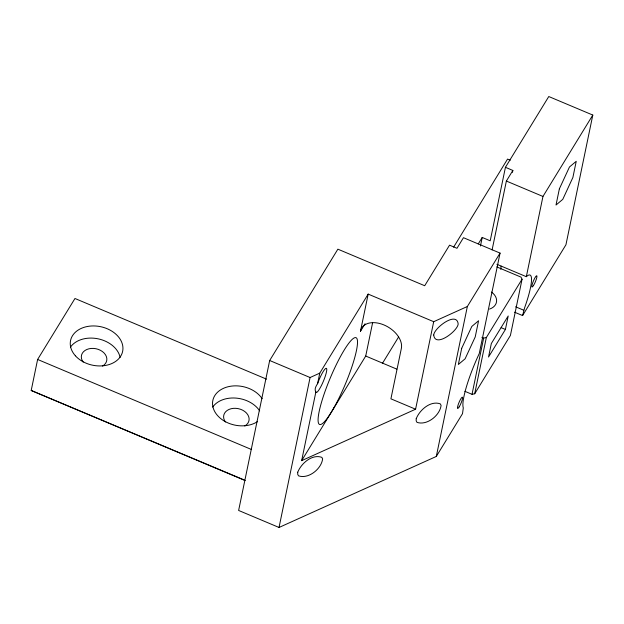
<?xml version="1.0" encoding="UTF-8"?>
<svg xmlns="http://www.w3.org/2000/svg" width="624" height="624" viewBox="0 0 624 624"><rect width="100%" height="100%" fill="white"/><g stroke="black" fill="none" stroke-linecap="round" stroke-linejoin="round"><path stroke-width="0.94" d="M500.783 269.381L501.088 266.081M245.287 480.62L31.2 390.476L37.619 359.463L74.966 298.49L266.526 379.142M269.677 360.508L238.625 510.455L279.029 527.467L436.301 456.456L462.517 413.657L463.297 407.885A46.379 8.026 -67.2 0 1 479.255 353.566L500.058 253.102L463.468 237.697L456.979 248.297L449.545 245.17L424.702 285.73L337.873 249.171L269.677 360.508L310.081 377.52L319.769 373.144L368.176 294.107L433.703 321.695L467.353 306.501L500.058 253.102M279.029 527.467L310.081 377.52M433.703 321.695L415.584 409.211L301.642 460.66L315.877 391.919C313.927 389.158 316.282 385.843 317.686 383.409A13.096 2.27 -67.2 0 1 326.001 368.316A13.096 2.27 -67.2 0 1 323.263 381.537A13.096 2.27 -67.2 0 1 315.9 392.044L315.877 391.919M317.569 383.76L319.769 373.144M415.584 409.211L390.913 398.83L401.357 348.395A22.511 14.641 31.5 0 0 383.994 324.956A22.511 14.641 31.5 0 0 360.493 331.188L368.176 294.107M301.642 460.66L365.719 356.039L372.614 322.733M436.301 456.456L467.353 306.501M480.449 246.012L482.219 237.448L490.207 240.809L505.432 167.31L548.777 96.533L592.8 115.066L565.937 244.787L522.584 315.572L514.519 312.179M492.094 249.951L506.368 181.046L512.858 170.446L505.432 167.31M512.468 172.349L512.858 170.446M464.857 391.303L472.017 394.313L483.662 338.091L486.338 337.545L522.054 279.224L521.009 277.118L496.829 266.932M472.017 394.313L474.692 393.775L486.338 337.545M505.409 329.464L508.201 315.978L491.33 343.528L488.537 357.014L505.409 329.464L501.158 327.67M522.054 279.224L510.409 335.455L474.692 393.775M522.584 315.572L524.62 307.757A46.379 8.026 -67.2 0 0 526.336 276.689L542.958 196.451L592.8 115.066M360.493 331.188L365.04 323.762M382.348 363.511L398.635 336.921M453.601 247.166L507.554 159.081L510.245 160.212M478.273 243.898L482.219 237.448M31.2 390.476L244.031 479.887M506.368 181.046L542.958 196.451M496.891 264.287L526.336 276.689M515.635 306.805L523.7 310.206M481.876 337.334L483.662 338.091M365.719 356.039L396.809 369.135M37.619 359.463L251.558 449.537M257.501 421.606A26.598 19.672 11.7 0 1 218.47 416.543A26.598 19.672 11.7 0 1 224.32 387.964A26.598 19.672 11.7 0 1 262.181 398.72M225.467 422.003A12.893 9.532 11.7 0 1 229.086 409.406A12.893 9.532 11.7 0 1 246.418 412.979A12.893 9.532 11.7 0 1 244.803 425.981M83.187 362.099A12.893 9.532 11.7 0 1 86.814 349.502A12.893 9.532 11.7 0 1 104.146 353.067A12.893 9.532 11.7 0 1 102.531 366.077M491.431 292.063A13.915 10.288 11.7 0 1 489.497 309.098M70.418 347.178A26.598 19.672 11.7 0 1 98.03 338.809A26.598 19.672 11.7 0 1 120.12 357.404M212.698 407.082A26.598 19.672 11.7 0 1 235.966 398.089A26.598 19.672 11.7 0 1 259.67 410.857M297.749 472.196L297.703 474.279L298.506 475.831C308.482 479.31 321.391 468.975 322.631 458.905L321.828 457.353C312.125 453.804 301.174 463.445 297.749 472.196M416.216 418.712L416.169 420.787L416.972 422.339C426.949 425.818 439.858 415.483 441.098 405.413L440.294 403.861C430.591 400.319 419.64 409.96 416.216 418.712M433.719 335.018C435.1 348.192 457.688 331.063 458.172 323.973C456.799 310.799 434.203 327.92 433.719 335.018M461.705 348.301L458.351 364.486L465.114 358.8L475.223 336.937L478.577 320.752L471.814 326.438L461.705 348.301M559.361 188.854L556.015 205.031L562.77 199.352L572.887 177.481L576.233 161.304L569.478 166.982L559.361 188.854M459.194 406.848A6.139 1.061 -67.2 0 0 462.563 397.332A6.139 1.061 -67.2 0 0 458.344 404.219A6.139 1.061 -67.2 0 0 459.194 406.848M533.551 285.433A6.139 1.061 -67.2 0 0 536.921 275.925A6.139 1.061 -67.2 0 0 532.701 282.812A6.139 1.061 -67.2 0 0 533.551 285.433M75.387 355.781A26.598 19.672 11.7 0 0 120.744 356.109A26.598 19.672 11.7 0 0 93.662 325.939A26.598 19.672 11.7 0 0 75.387 355.781M333.871 407.862A47.065 8.143 -67.2 0 0 356.522 338.029A47.065 8.143 -67.2 0 0 323.014 397.387A47.065 8.143 -67.2 0 0 333.871 407.862"/></g></svg>
